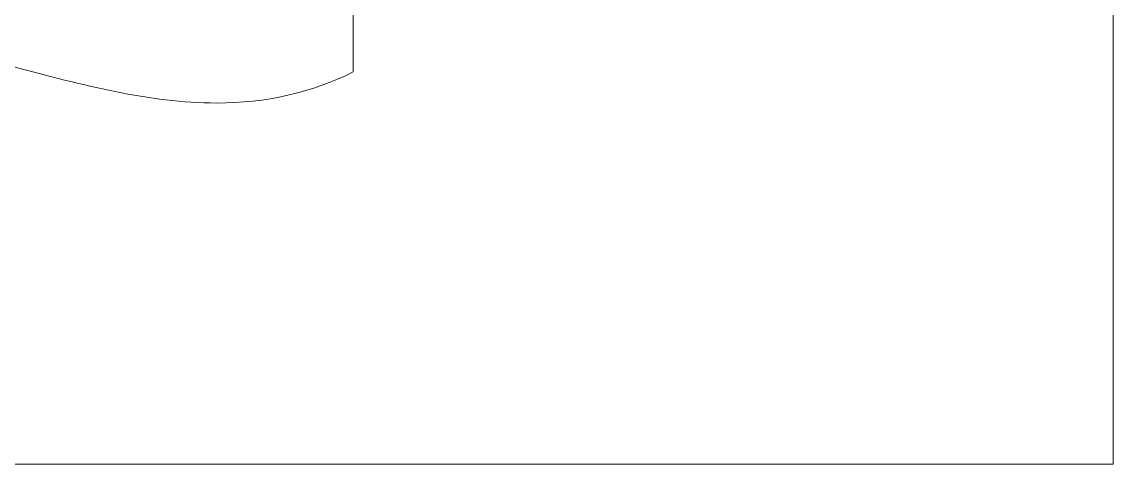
# Model space of a CAD drawing. Header units: inches. Extents: x 0 to 12, y -12 to 0.
# Drawn here: x 6.06 to 12, y -12 to -9.59 of the extents above; entities that cross this region are included whole.
import ezdxf

# ---------------------------------------------------------------- set-up
doc = ezdxf.new("R2010")
doc.units = ezdxf.units.IN
doc.header["$MEASUREMENT"] = 0
doc.layers.add('Layer 1', color=7, linetype='Continuous')

# ---------------------------------------------------------------- blocks, each defined once
blk = doc.blocks.new('block 2')
at = {"layer": 'Layer 1', "lineweight": 0}
blk.add_open_spline([(6.2981, -9.3663), (6.5702, -9.4331), (6.8469, -9.4863), (7.1228, -9.4863), (7.3927, -9.4863), (7.637, -9.436), (7.8673, -9.3328), (7.8673, -9.3328), (7.8673, -9.8655), (7.8673, -9.8655), (7.6388, -9.9795), (7.3949, -10.0349), (7.1228, -10.0349), (6.7595, -10.0349), (6.3849, -9.9349), (6.0222, -9.8382), (5.6505, -9.7391), (5.266, -9.6366), (4.8826, -9.6366), (4.613, -9.6366), (4.3687, -9.6869), (4.1384, -9.7899), (4.1384, -9.7899), (4.1384, -9.2574), (4.1384, -9.2574), (4.3669, -9.1434), (4.6106, -9.0878), (4.8826, -9.0878), (5.1353, -9.0878), (5.3935, -9.1362), (5.649, -9.1982), (5.7609, -9.2253), (5.8726, -9.255), (5.9831, -9.2846), (6.0873, -9.3124), (6.1923, -9.3405), (6.2981, -9.3663)], degree=3, knots=[0, 0, 0, 0, 1, 1, 1, 2, 2, 2, 3, 3, 3, 4, 4, 4, 5, 5, 5, 6, 6, 6, 7, 7, 7, 8, 8, 8, 9, 9, 9, 10, 10, 10, 11, 11, 11, 12, 12, 12, 12], dxfattribs=at)

msp = doc.modelspace()

# ---------------------------------------------------------------- linework, layer by layer
at = {"layer": 'Layer 1', "lineweight": 0}
msp.add_lwpolyline([(12, -12), (0, -12), (0, 0), (12, 0), (12, -12)], dxfattribs=at)

# ---------------------------------------------------------------- block references
at = {"layer": 'Layer 1'}
msp.add_blockref('block 2', (0, 0), dxfattribs=at)

doc.saveas('drawing.dxf')
